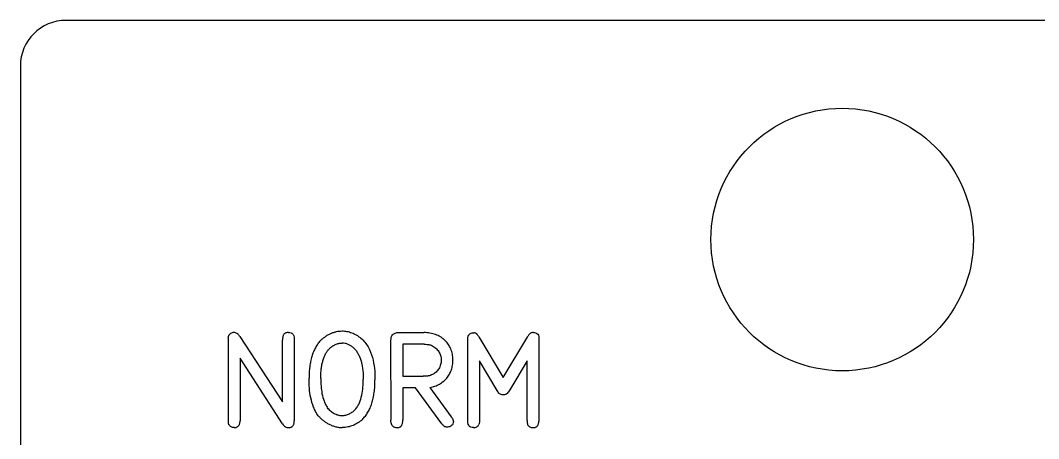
# Model space of a CAD drawing. Header units: inches. Extents: x -6.75 to 0, y -1.75 to 1.53.
# Drawn here: x -6.75 to -5.356, y 0.954 to 1.526 of the extents above; entities that cross this region are included whole.
import ezdxf

# ---------------------------------------------------------------- set-up
doc = ezdxf.new("R2010")
doc.units = ezdxf.units.IN
doc.header["$MEASUREMENT"] = 0

msp = doc.modelspace()

# ---------------------------------------------------------------- linework, layer by layer
at = {"color": 1, "linetype": 'Continuous', "lineweight": 25}
for p, q in [((-0.0625, 1.5264), (-6.6875, 1.5264)), ((-6.75, 1.4639), (-6.75, -0.0111)), ((-6.4653, 0.9795), (-6.4653, 1.089)), ((-6.4494, 1.0935), (-6.3911, 1.0043)), ((-6.3911, 1.0043), (-6.3911, 1.0887)), ((-6.375, 1.0894), (-6.375, 0.9781)), ((-6.2426, 0.9803), (-6.2427, 1.0878)), ((-6.2308, 1.0991), (-6.1978, 1.0991)), ((-6.1377, 0.9796), (-6.1377, 1.0885)), ((-6.1224, 1.0932), (-6.0889, 1.0377)), ((-6.0889, 1.0377), (-6.0554, 1.0939)), ((-6.0401, 1.0906), (-6.0402, 0.9779)), ((-6.3096, 1.0848), (-6.3097, 1.0848)), ((-6.1971, 1.083), (-6.2266, 1.083)), ((-6.2266, 1.083), (-6.2266, 1.0394)), ((-6.4492, 1.064), (-6.4492, 0.9783)), ((-6.3911, 0.9742), (-6.4492, 1.064)), ((-6.1216, 1.0604), (-6.1216, 0.9792)), ((-6.0973, 1.0197), (-6.1216, 1.0604)), ((-6.0562, 1.0604), (-6.0801, 1.0207)), ((-6.0562, 0.9788), (-6.0562, 1.0604)), ((-6.2266, 1.0394), (-6.1985, 1.0394)), ((-6.2266, 1.0233), (-6.2266, 0.9796)), ((-6.2093, 1.0233), (-6.2266, 1.0233)), ((-6.1729, 0.9741), (-6.2093, 1.0233)), ((-6.1894, 1.0239), (-6.1601, 0.9836))]:
    msp.add_line(p, q, dxfattribs=at)
msp.add_circle((-5.625, 1.2264), 0.1797, dxfattribs=at)
msp.add_arc((-6.6875, 1.4639), 0.0625, 90, 180, dxfattribs=at)
msp.add_open_spline([(-6.4653, 1.089), (-6.4653, 1.0908), (-6.4655, 1.0926), (-6.4649, 1.0943)], degree=3, dxfattribs=at)
for points, knots in [([(-6.4578, 1.0991), (-6.4586, 1.099), (-6.4601, 1.0989), (-6.4622, 1.0978), (-6.464, 1.0964), (-6.4646, 1.095), (-6.4649, 1.0943)], [0, 0, 0, 0, 0.257916, 0.515025, 0.763721, 1, 1, 1, 1]), ([(-6.4494, 1.0935), (-6.4498, 1.094), (-6.4504, 1.095), (-6.4515, 1.0961), (-6.4524, 1.0972), (-6.4537, 1.0981), (-6.4555, 1.099), (-6.457, 1.099), (-6.4578, 1.0991)], [0, 0, 0, 0, 0.171187, 0.320032, 0.453218, 0.568387, 0.780394, 1, 1, 1, 1]), ([(-6.383, 1.0991), (-6.3836, 1.0991), (-6.3849, 1.0991), (-6.3867, 1.0986), (-6.3881, 1.0979), (-6.3893, 1.0968), (-6.3902, 1.0953), (-6.3907, 1.0935), (-6.3911, 1.0912), (-6.3911, 1.0896), (-6.3911, 1.0887)], [0, 0, 0, 0, 0.131008, 0.246734, 0.350557, 0.449595, 0.555441, 0.681283, 0.82667, 1, 1, 1, 1]), ([(-6.383, 1.0991), (-6.3818, 1.0991), (-6.3806, 1.0991), (-6.3783, 1.0982), (-6.3773, 1.0974), (-6.3759, 1.0954), (-6.3756, 1.0942), (-6.3751, 1.0918), (-6.375, 1.0906), (-6.375, 1.0894)], [0, 0, 0, 0, 0.25, 0.25, 0.5, 0.5, 0.75, 0.75, 1, 1, 1, 1]), ([(-6.3394, 1.0879), (-6.3406, 1.0864), (-6.3432, 1.0834), (-6.3463, 1.0782), (-6.349, 1.0726), (-6.3511, 1.0663), (-6.3528, 1.0596), (-6.354, 1.0523), (-6.3548, 1.0447), (-6.3549, 1.0394), (-6.3549, 1.0367)], [0, 0, 0, 0, 0.1057049, 0.2151337, 0.3290181, 0.4496305, 0.576639, 0.710541, 0.8514163, 1, 1, 1, 1]), ([(-6.3096, 1.1009), (-6.311, 1.1008), (-6.3136, 1.1007), (-6.3176, 1.1), (-6.3216, 1.0989), (-6.3255, 1.0974), (-6.3294, 1.0955), (-6.333, 1.0932), (-6.3364, 1.0907), (-6.3384, 1.0888), (-6.3394, 1.0879)], [0.0001689, 0.0001689, 0.0001689, 0.0001689, 0.1188491, 0.2387709, 0.3633749, 0.491739, 0.6217702, 0.7484794, 0.8748144, 1, 1, 1, 1]), ([(-6.2838, 1.0913), (-6.2848, 1.092), (-6.2867, 1.0935), (-6.2897, 1.0954), (-6.2929, 1.097), (-6.2962, 1.0984), (-6.2995, 1.0995), (-6.3029, 1.1003), (-6.3063, 1.1008), (-6.3085, 1.1009), (-6.3096, 1.1009)], [0, 0, 0, 0, 0.1288972, 0.256024, 0.383031, 0.5107626, 0.6368643, 0.7599671, 0.8800174, 0.9996917, 0.9996917, 0.9996917, 0.9996917]), ([(-6.2838, 1.0913), (-6.2818, 1.0896), (-6.28, 1.0878), (-6.2768, 1.0838), (-6.2753, 1.0817), (-6.2714, 1.0749), (-6.2695, 1.0701), (-6.2668, 1.0602), (-6.2659, 1.055), (-6.2648, 1.0448), (-6.2647, 1.0396), (-6.2646, 1.0345)], [0, 0, 0, 0, 0.125, 0.125, 0.25, 0.25, 0.5, 0.5, 0.75, 0.75, 1, 1, 1, 1]), ([(-6.2427, 1.0878), (-6.2427, 1.0894), (-6.2427, 1.091), (-6.2419, 1.0942), (-6.2411, 1.0956), (-6.2387, 1.0978), (-6.2372, 1.0984), (-6.2341, 1.0991), (-6.2324, 1.0991), (-6.2308, 1.0991)], [0, 0, 0, 0, 0.25, 0.25, 0.5, 0.5, 0.75, 0.75, 1, 1, 1, 1]), ([(-6.1578, 1.0616), (-6.1579, 1.063), (-6.158, 1.0657), (-6.1586, 1.0696), (-6.1595, 1.0733), (-6.1607, 1.0768), (-6.1623, 1.0801), (-6.1642, 1.0831), (-6.1664, 1.086), (-6.169, 1.0886), (-6.1718, 1.0911), (-6.1749, 1.0932), (-6.1782, 1.0949), (-6.1817, 1.0964), (-6.1854, 1.0976), (-6.1893, 1.0984), (-6.1935, 1.0989), (-6.1963, 1.099), (-6.1978, 1.0991)], [0, 0, 0, 0, 0.0669727, 0.1307982, 0.1925162, 0.2527372, 0.3119187, 0.3705084, 0.4296199, 0.4899326, 0.5504352, 0.6107883, 0.6716412, 0.7332023, 0.7960413, 0.8614991, 0.9293717, 1, 1, 1, 1]), ([(-6.1377, 1.0885), (-6.1377, 1.0898), (-6.1376, 1.091), (-6.1372, 1.0935), (-6.1368, 1.0947), (-6.1353, 1.0968), (-6.1343, 1.0977), (-6.132, 1.0986), (-6.1307, 1.0987), (-6.1294, 1.0987)], [0, 0, 0, 0, 0.25, 0.25, 0.5, 0.5, 0.75, 0.75, 1, 1, 1, 1]), ([(-6.1224, 1.0932), (-6.1226, 1.0937), (-6.1232, 1.0946), (-6.1241, 1.0958), (-6.1248, 1.0968), (-6.1259, 1.0978), (-6.1274, 1.0986), (-6.1287, 1.0987), (-6.1294, 1.0987)], [0, 0, 0, 0, 0.18223, 0.335681, 0.468939, 0.580538, 0.781324, 1, 1, 1, 1]), ([(-6.0477, 1.0991), (-6.0484, 1.0991), (-6.0499, 1.099), (-6.0516, 1.0983), (-6.0528, 1.0974), (-6.0536, 1.0964), (-6.0546, 1.0953), (-6.0551, 1.0944), (-6.0554, 1.0939)], [0, 0, 0, 0, 0.233774, 0.442335, 0.550908, 0.679, 0.827936, 1, 1, 1, 1]), ([(-6.0477, 1.0991), (-6.0466, 1.0991), (-6.0455, 1.0991), (-6.0433, 1.0984), (-6.0424, 1.0978), (-6.041, 1.096), (-6.0406, 1.095), (-6.0402, 1.0928), (-6.0401, 1.0917), (-6.0401, 1.0906)], [0, 0, 0, 0, 0.25, 0.25, 0.5, 0.5, 0.75, 0.75, 1, 1, 1, 1]), ([(-6.3388, 1.0362), (-6.3388, 1.0385), (-6.3387, 1.0428), (-6.3382, 1.0492), (-6.3372, 1.0551), (-6.3359, 1.0605), (-6.3343, 1.0654), (-6.3324, 1.0698), (-6.3301, 1.0737), (-6.3282, 1.0758), (-6.3273, 1.0769)], [0, 0, 0, 0, 0.156024, 0.302681, 0.440684, 0.570058, 0.690866, 0.801715, 0.9041, 1, 1, 1, 1]), ([(-6.3273, 1.0769), (-6.3267, 1.0774), (-6.3255, 1.0786), (-6.3235, 1.0801), (-6.3213, 1.0814), (-6.319, 1.0826), (-6.3166, 1.0836), (-6.3142, 1.0843), (-6.3119, 1.0847), (-6.3104, 1.0848), (-6.3097, 1.0848)], [0, 0, 0, 0, 0.123376, 0.248879, 0.378577, 0.511541, 0.643728, 0.769002, 0.886752, 1, 1, 1, 1]), ([(-6.294, 1.0782), (-6.2951, 1.0792), (-6.2962, 1.0801), (-6.2987, 1.0817), (-6.2999, 1.0823), (-6.3026, 1.0835), (-6.304, 1.0839), (-6.3068, 1.0846), (-6.3082, 1.0848), (-6.3096, 1.0848)], [0, 0, 0, 0, 0.25, 0.25, 0.5, 0.5, 0.75, 0.75, 1, 1, 1, 1]), ([(-6.294, 1.0782), (-6.2929, 1.0771), (-6.2907, 1.0749), (-6.288, 1.0708), (-6.2857, 1.0663), (-6.2838, 1.0612), (-6.2824, 1.0555), (-6.2814, 1.0493), (-6.2807, 1.0426), (-6.2807, 1.0379), (-6.2807, 1.0355)], [0, 0, 0, 0, 0.100865, 0.20514, 0.314754, 0.432735, 0.558927, 0.694653, 0.841474, 1, 1, 1, 1]), ([(-6.1971, 1.083), (-6.196, 1.083), (-6.194, 1.083), (-6.1912, 1.0827), (-6.1888, 1.0822), (-6.1873, 1.0815), (-6.1866, 1.0812)], [0, 0, 0, 0, 0.3149284, 0.5656684, 0.7821203, 1, 1, 1, 1]), ([(-6.1866, 1.0812), (-6.1857, 1.0807), (-6.1838, 1.0798), (-6.1814, 1.0779), (-6.1792, 1.0757), (-6.1773, 1.0733), (-6.1758, 1.0705), (-6.1747, 1.0676), (-6.1741, 1.0646), (-6.1739, 1.0625), (-6.1739, 1.0614)], [0, 0, 0, 0, 0.125904, 0.249604, 0.372836, 0.49813, 0.624034, 0.747355, 0.872016, 1, 1, 1, 1]), ([(-6.1894, 1.0239), (-6.1882, 1.0241), (-6.1859, 1.0246), (-6.1826, 1.0256), (-6.1794, 1.0269), (-6.1764, 1.0283), (-6.1737, 1.0301), (-6.1711, 1.032), (-6.1686, 1.0342), (-6.1664, 1.0367), (-6.1645, 1.0393), (-6.1627, 1.042), (-6.1612, 1.0449), (-6.16, 1.048), (-6.1591, 1.0512), (-6.1584, 1.0545), (-6.1579, 1.058), (-6.1579, 1.0604), (-6.1578, 1.0616)], [0, 0, 0, 0, 0.066823, 0.131788, 0.194663, 0.256363, 0.316702, 0.377259, 0.437653, 0.498791, 0.559666, 0.620287, 0.681045, 0.741769, 0.803758, 0.867274, 0.932523, 1, 1, 1, 1]), ([(-6.1739, 1.0614), (-6.1739, 1.0604), (-6.174, 1.0583), (-6.1747, 1.0552), (-6.1757, 1.0524), (-6.1771, 1.0496), (-6.1789, 1.0472), (-6.181, 1.045), (-6.1833, 1.0431), (-6.1851, 1.0421), (-6.186, 1.0416)], [0, 0, 0, 0, 0.129766, 0.254879, 0.378796, 0.503888, 0.628963, 0.751585, 0.874137, 1, 1, 1, 1]), ([(-6.3422, 0.9853), (-6.3435, 0.9871), (-6.3448, 0.989), (-6.3469, 0.9929), (-6.3478, 0.995), (-6.3503, 1.0011), (-6.3515, 1.0054), (-6.3534, 1.0142), (-6.354, 1.0187), (-6.3548, 1.0277), (-6.3549, 1.0322), (-6.3549, 1.0367)], [0, 0, 0, 0, 0.125, 0.125, 0.25, 0.25, 0.5, 0.5, 0.75, 0.75, 1, 1, 1, 1]), ([(-6.3388, 1.0362), (-6.3387, 1.0292), (-6.3384, 1.0222), (-6.3365, 1.0119), (-6.3356, 1.0085), (-6.3337, 1.0037), (-6.333, 1.0021), (-6.3314, 0.999), (-6.3304, 0.9975), (-6.3294, 0.9961)], [0, 0, 0, 0, 0.5, 0.5, 0.75, 0.75, 0.875, 0.875, 1, 1, 1, 1]), ([(-6.2916, 0.9937), (-6.2905, 0.9951), (-6.2894, 0.9966), (-6.2874, 0.9997), (-6.2866, 1.0013), (-6.2845, 1.0063), (-6.2834, 1.0099), (-6.2811, 1.0207), (-6.2808, 1.0281), (-6.2807, 1.0355)], [0, 0, 0, 0, 0.125, 0.125, 0.25, 0.25, 0.5, 0.5, 1, 1, 1, 1]), ([(-6.2818, 0.9802), (-6.2805, 0.9817), (-6.2776, 0.9847), (-6.2741, 0.99), (-6.2711, 0.9959), (-6.2688, 1.0024), (-6.2668, 1.0096), (-6.2656, 1.0173), (-6.2647, 1.0257), (-6.2647, 1.0315), (-6.2646, 1.0345)], [0, 0, 0, 0, 0.104917, 0.212948, 0.325254, 0.443443, 0.569143, 0.703178, 0.846557, 1, 1, 1, 1]), ([(-6.186, 1.0416), (-6.1868, 1.0412), (-6.1885, 1.0404), (-6.1907, 1.0398), (-6.1927, 1.0396), (-6.1944, 1.0394), (-6.1964, 1.0394), (-6.1978, 1.0394), (-6.1985, 1.0394)], [0, 0, 0, 0, 0.211517, 0.424706, 0.540005, 0.674698, 0.828583, 1, 1, 1, 1]), ([(-6.0891, 1.0138), (-6.09, 1.0139), (-6.0909, 1.0139), (-6.0926, 1.0144), (-6.0934, 1.0148), (-6.0954, 1.0166), (-6.0964, 1.0181), (-6.0973, 1.0197)], [0, 0, 0, 0, 0.25, 0.25, 0.5, 0.5, 1, 1, 1, 1]), ([(-6.0801, 1.0207), (-6.0806, 1.0198), (-6.0811, 1.0189), (-6.0817, 1.0181), (-6.0823, 1.0173), (-6.0829, 1.0165), (-6.0836, 1.0157), (-6.0841, 1.0152), (-6.0846, 1.0148), (-6.0852, 1.0145), (-6.0858, 1.0142), (-6.0865, 1.014), (-6.0872, 1.0139), (-6.0878, 1.0138), (-6.0884, 1.0138), (-6.0891, 1.0138)], [0, 0, 0, 0, 0.0000773763, 0.0000773763, 0.0000773763, 0.0001550176, 0.0001550176, 0.0001550176, 0.000206803, 0.000206803, 0.000206803, 0.0002583762, 0.0002583762, 0.0002583762, 0.0003071686, 0.0003071686, 0.0003071686, 0.0003071686]), ([(-6.3097, 0.985), (-6.3106, 0.9851), (-6.3124, 0.9852), (-6.3151, 0.9858), (-6.3178, 0.9867), (-6.3205, 0.988), (-6.323, 0.9896), (-6.3254, 0.9915), (-6.3276, 0.9936), (-6.3288, 0.9952), (-6.3294, 0.9961)], [0, 0, 0, 0, 0.116371, 0.233648, 0.355137, 0.482644, 0.612358, 0.740459, 0.869445, 1, 1, 1, 1]), ([(-6.2916, 0.9937), (-6.2922, 0.9931), (-6.2934, 0.9918), (-6.2955, 0.9902), (-6.2977, 0.9887), (-6.3, 0.9875), (-6.3024, 0.9864), (-6.3049, 0.9857), (-6.3073, 0.9852), (-6.3089, 0.9851), (-6.3097, 0.985)], [0, 0, 0, 0, 0.125934, 0.252501, 0.381921, 0.51348, 0.642729, 0.765444, 0.885115, 1, 1, 1, 1]), ([(-6.4645, 0.973), (-6.4647, 0.9735), (-6.4649, 0.974), (-6.465, 0.9746), (-6.4652, 0.9751), (-6.4652, 0.9756), (-6.4652, 0.9762), (-6.4653, 0.9773), (-6.4653, 0.9784), (-6.4653, 0.9795)], [0, 0, 0, 0, 0.0000421495, 0.0000421495, 0.0000421495, 0.0000843491, 0.0000843491, 0.0000843491, 0.000167102, 0.000167102, 0.000167102, 0.000167102]), ([(-6.4574, 0.969), (-6.4568, 0.969), (-6.4556, 0.9691), (-6.454, 0.9695), (-6.4525, 0.9703), (-6.4514, 0.9713), (-6.4505, 0.9727), (-6.4498, 0.9743), (-6.4494, 0.9762), (-6.4493, 0.9776), (-6.4492, 0.9783)], [0, 0, 0, 0, 0.131884, 0.251498, 0.36179, 0.472026, 0.584099, 0.709053, 0.8458, 1, 1, 1, 1]), ([(-6.3828, 0.969), (-6.3822, 0.969), (-6.3811, 0.9691), (-6.3795, 0.9695), (-6.3781, 0.9702), (-6.377, 0.9713), (-6.3762, 0.9726), (-6.3755, 0.9742), (-6.3752, 0.976), (-6.3751, 0.9774), (-6.375, 0.9781)], [0, 0, 0, 0, 0.1296809, 0.2465261, 0.3585085, 0.4662172, 0.5789732, 0.7024736, 0.843136, 1, 1, 1, 1]), ([(-6.3422, 0.9853), (-6.3412, 0.9841), (-6.3392, 0.9818), (-6.3357, 0.9787), (-6.3317, 0.976), (-6.3275, 0.9736), (-6.323, 0.9716), (-6.3184, 0.9701), (-6.3138, 0.9693), (-6.3108, 0.9691), (-6.3093, 0.969)], [0, 0, 0, 0, 0.121096, 0.243929, 0.36993, 0.501035, 0.632174, 0.757616, 0.880089, 1, 1, 1, 1]), ([(-6.2818, 0.9802), (-6.2837, 0.9785), (-6.2857, 0.9769), (-6.29, 0.9742), (-6.2922, 0.973), (-6.2969, 0.9711), (-6.2993, 0.9704), (-6.3042, 0.9693), (-6.3067, 0.9691), (-6.3093, 0.969)], [0, 0, 0, 0, 0.25, 0.25, 0.5, 0.5, 0.75, 0.75, 1, 1, 1, 1]), ([(-6.2425, 0.9749), (-6.2426, 0.9753), (-6.2426, 0.9758), (-6.2426, 0.9762), (-6.2427, 0.9767), (-6.2427, 0.9772), (-6.2427, 0.9776), (-6.2427, 0.9785), (-6.2427, 0.9794), (-6.2426, 0.9803)], [0, 0, 0, 0, 0.000034626, 0.000034626, 0.000034626, 0.0000690901, 0.0000690901, 0.0000690901, 0.0001376186, 0.0001376186, 0.0001376186, 0.0001376186]), ([(-6.2345, 0.969), (-6.2339, 0.969), (-6.2327, 0.969), (-6.231, 0.9695), (-6.2296, 0.9702), (-6.2284, 0.9714), (-6.2276, 0.973), (-6.227, 0.9749), (-6.2266, 0.9771), (-6.2266, 0.9787), (-6.2266, 0.9796)], [0, 0, 0, 0, 0.124533, 0.234464, 0.339256, 0.44299, 0.557001, 0.686182, 0.832719, 1, 1, 1, 1]), ([(-6.1572, 0.9774), (-6.1573, 0.9764), (-6.1574, 0.9753), (-6.1583, 0.9734), (-6.1589, 0.9725), (-6.1604, 0.9711), (-6.1614, 0.9706), (-6.1633, 0.9699), (-6.1644, 0.9697), (-6.1655, 0.9697)], [0, 0, 0, 0, 0.25, 0.25, 0.5, 0.5, 0.75, 0.75, 1, 1, 1, 1]), ([(-6.1601, 0.9836), (-6.1601, 0.9835), (-6.16, 0.9834), (-6.16, 0.9833), (-6.1599, 0.9832), (-6.1598, 0.9832), (-6.1598, 0.9831), (-6.1596, 0.9829), (-6.1595, 0.9828), (-6.1593, 0.9826)], [0, 0, 0, 0, 0.00000791584, 0.00000791584, 0.00000791584, 0.00001586224, 0.00001586224, 0.00001586224, 0.0000314498, 0.0000314498, 0.0000314498, 0.0000314498]), ([(-6.1593, 0.9826), (-6.1587, 0.9819), (-6.1582, 0.9811), (-6.1574, 0.9794), (-6.1573, 0.9784), (-6.1572, 0.9774)], [0, 0, 0, 0, 0.5, 0.5, 1, 1, 1, 1]), ([(-6.1298, 0.969), (-6.1311, 0.969), (-6.1324, 0.9691), (-6.1347, 0.9702), (-6.1356, 0.9711), (-6.1375, 0.9744), (-6.1376, 0.9771), (-6.1377, 0.9796)], [0, 0, 0, 0, 0.25, 0.25, 0.5, 0.5, 1, 1, 1, 1]), ([(-6.1216, 0.9792), (-6.1216, 0.9782), (-6.1216, 0.9772), (-6.1218, 0.9753), (-6.122, 0.9743), (-6.1224, 0.9734)], [0, 0, 0, 0, 0.5, 0.5, 1, 1, 1, 1]), ([(-6.0562, 0.9788), (-6.0562, 0.9781), (-6.0562, 0.9768), (-6.0561, 0.9752), (-6.0559, 0.974), (-6.0557, 0.9733), (-6.0556, 0.973)], [0, 0, 0, 0, 0.373889, 0.642641, 0.836261, 1, 1, 1, 1]), ([(-6.0481, 0.969), (-6.0475, 0.969), (-6.0463, 0.9691), (-6.0447, 0.9695), (-6.0434, 0.9702), (-6.0422, 0.9712), (-6.0414, 0.9725), (-6.0407, 0.9741), (-6.0403, 0.9759), (-6.0402, 0.9772), (-6.0402, 0.9779)], [0, 0, 0, 0, 0.1326608, 0.252165, 0.3637591, 0.4738068, 0.5854403, 0.7084774, 0.8462724, 1, 1, 1, 1]), ([(-6.4574, 0.969), (-6.4588, 0.9691), (-6.4602, 0.9693), (-6.4628, 0.9707), (-6.4637, 0.9718), (-6.4645, 0.973)], [0, 0, 0, 0, 0.5, 0.5, 1, 1, 1, 1]), ([(-6.3911, 0.9742), (-6.3905, 0.9734), (-6.3894, 0.9719), (-6.3874, 0.9701), (-6.3851, 0.9691), (-6.3835, 0.969), (-6.3828, 0.969)], [0, 0, 0, 0, 0.288805, 0.542441, 0.774206, 1, 1, 1, 1]), ([(-6.2425, 0.9749), (-6.2424, 0.9745), (-6.2422, 0.9736), (-6.2415, 0.9725), (-6.2408, 0.9714), (-6.2397, 0.9706), (-6.2386, 0.9699), (-6.2373, 0.9694), (-6.2359, 0.969), (-6.235, 0.969), (-6.2345, 0.969)], [0, 0, 0, 0, 0.123382, 0.242383, 0.362517, 0.483943, 0.610435, 0.7381, 0.865248, 1, 1, 1, 1]), ([(-6.1655, 0.9697), (-6.167, 0.9697), (-6.1686, 0.9699), (-6.171, 0.9717), (-6.172, 0.9729), (-6.1729, 0.9741)], [0, 0, 0, 0, 0.5, 0.5, 1, 1, 1, 1]), ([(-6.1298, 0.969), (-6.129, 0.969), (-6.1274, 0.9692), (-6.1252, 0.9702), (-6.1234, 0.9715), (-6.1227, 0.9727), (-6.1224, 0.9734)], [0, 0, 0, 0, 0.267197, 0.527953, 0.772012, 1, 1, 1, 1]), ([(-6.0556, 0.973), (-6.0552, 0.9724), (-6.0545, 0.9712), (-6.0527, 0.97), (-6.0505, 0.9692), (-6.0489, 0.9691), (-6.0481, 0.969)], [0, 0, 0, 0, 0.230738, 0.462129, 0.711791, 1, 1, 1, 1])]:
    msp.add_open_spline(points, degree=3, knots=knots, dxfattribs=at)

doc.saveas('drawing.dxf')
